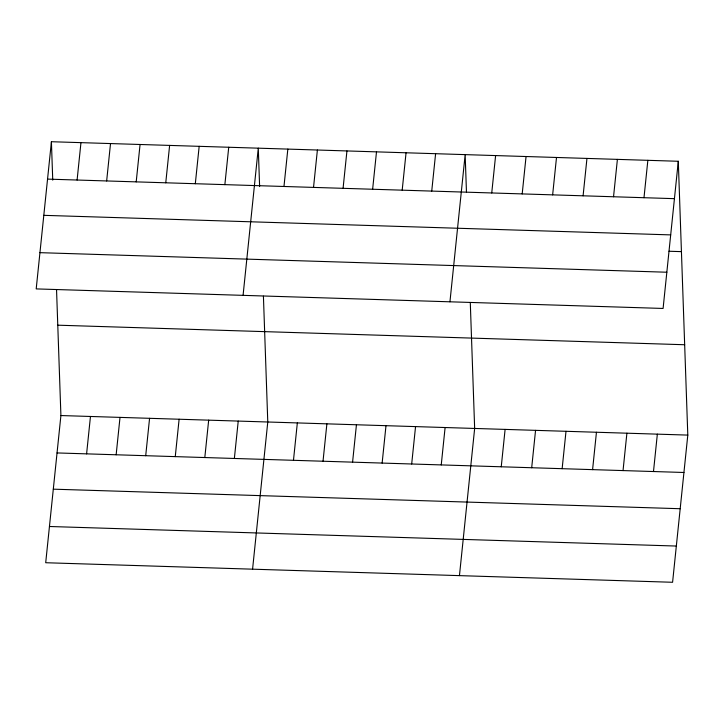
<?xml version="1.0" encoding="UTF-8"?>
<svg xmlns="http://www.w3.org/2000/svg" width="724" height="724" viewBox="0 0 724 724"><rect width="100%" height="100%" fill="white"/><g stroke="black" fill="none" stroke-linecap="round" stroke-linejoin="round"><path stroke-width="1.09" d="M51.413 141.723L36.2 288.903L663.094 308.451L678.298 161.271L51.413 141.723L52.743 180.131M77.097 180.032L80.961 142.646M56.544 289.718L60.907 415.549L45.703 562.729L672.587 582.277L687.8 435.097L678.298 161.271M106.654 180.955L110.519 143.569M86.599 453.858L90.464 416.472M136.203 181.878L140.067 144.492M116.148 454.781L120.012 417.395M165.76 182.792L169.624 145.406M145.705 455.704L149.569 418.318M195.317 183.715L199.172 146.329M175.262 456.627L179.118 419.232M224.865 184.638L228.73 147.253M204.811 457.541L208.675 420.155M243.074 295.356L258.287 148.176L259.617 186.575M234.368 458.464L238.232 421.078M283.971 186.484L287.835 149.099M252.576 569.182L267.78 422.002L263.418 296.17M313.528 187.407L317.393 150.022M293.473 460.31L297.338 422.925M343.076 188.331L346.941 150.936M323.022 461.233L326.886 423.848M372.634 189.245L376.498 151.859M352.579 462.156L356.443 424.762M402.191 190.168L406.055 152.782M382.136 463.07L385.992 425.685M431.739 191.091L435.604 153.705M411.685 463.994L415.549 426.608M449.948 301.799L465.161 154.628L466.455 191.905M441.242 464.917L445.106 427.531M491.741 192.964L495.605 155.579M459.45 575.625L474.654 428.454L470.292 302.623M522.194 193.914L526.058 156.529M501.243 466.79L505.108 429.404M552.638 194.865L556.503 157.479M531.688 467.74L535.552 430.355M583.091 195.815L586.956 158.429M562.141 468.69L566.005 431.305M613.536 196.765L617.4 159.38M592.585 469.641L596.449 432.255M643.989 197.715L647.853 160.321M623.038 470.591L626.903 433.205M653.491 471.541L657.347 434.147M47.549 179.109L674.442 198.657M43.802 215.336L670.696 234.893M669.03 251.246L681.438 251.635M39.947 252.667L666.84 272.224M57.775 325.185L684.669 344.742M60.907 415.549L687.8 435.097M57.042 452.934L683.936 472.482M53.295 489.171L680.189 508.719M49.44 526.493L676.334 546.05"/></g></svg>
